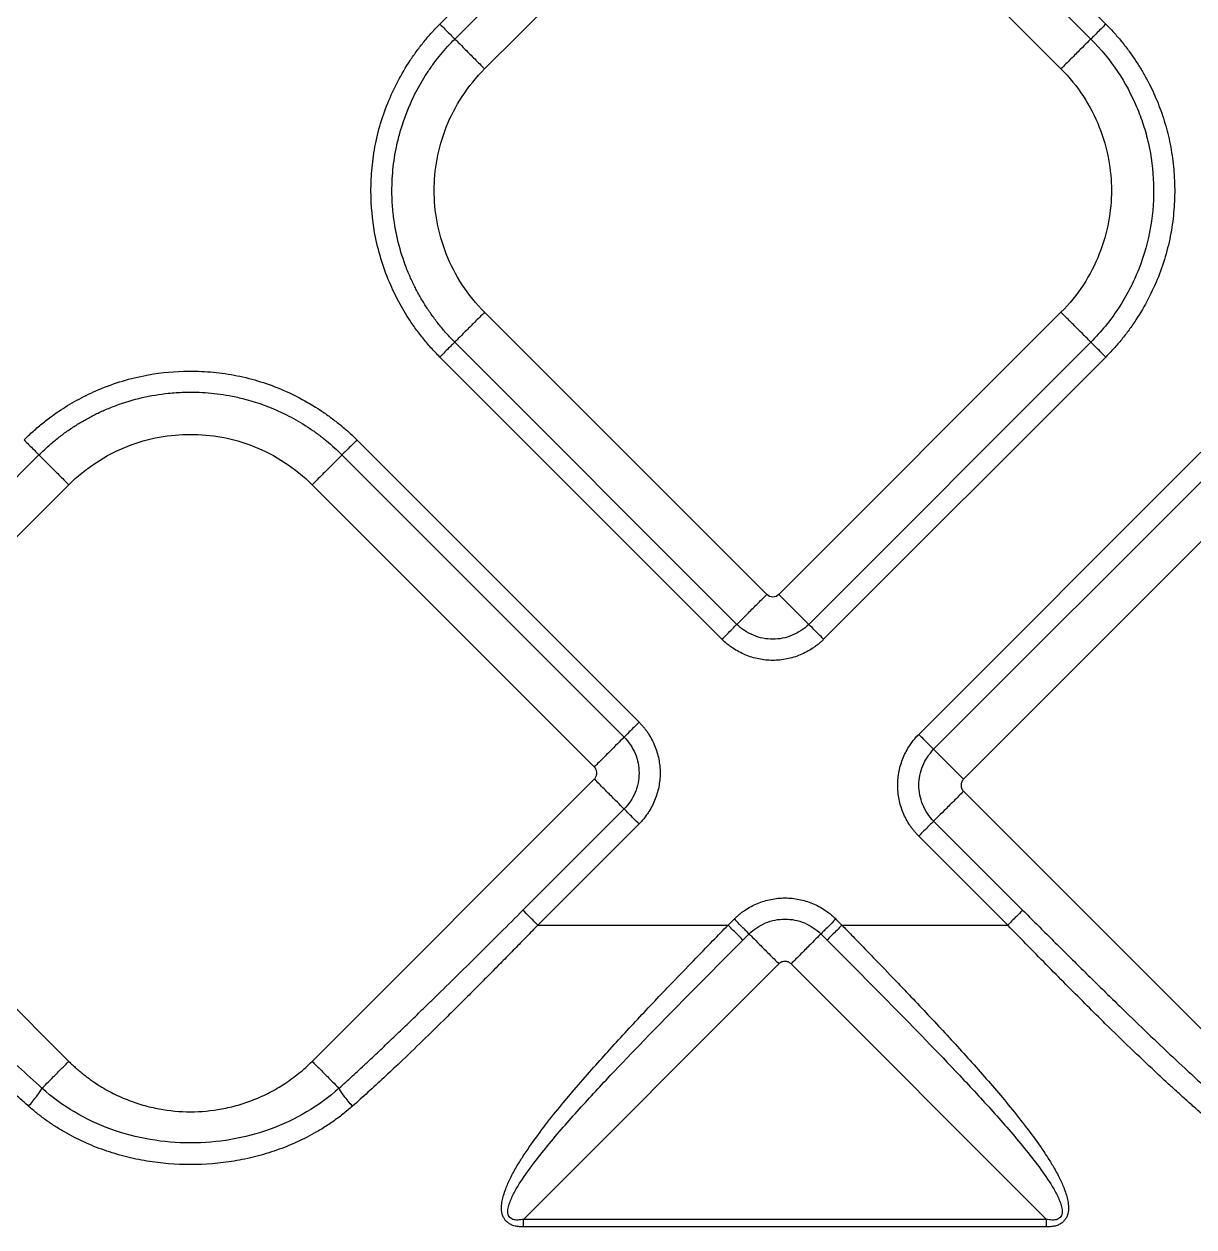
# Model space of a CAD drawing. Extents: x 0 to 84, y -21 to 126.
# Drawn here: x 39.2 to 41.931, y 25.899 to 28.707 of the extents above; entities that cross this region are included whole.
import ezdxf

# ---------------------------------------------------------------- set-up
doc = ezdxf.new("R2010")
doc.units = 0
doc.header["$MEASUREMENT"] = 0
doc.layers.add('1', color=4, linetype='Continuous')

# ---------------------------------------------------------------- blocks, each defined once
blk = doc.blocks.new('PRODIGY')
at = {"layer": '1', "color": 3, "linetype": 'Continuous', "lineweight": 25}
for p, q in [((40.1703, 28.7067), (40.829, 29.3653)), ((41.0664, 29.3653), (41.7251, 28.7067)), ((40.2052, 28.6718), (40.8639, 29.3305)), ((41.0316, 29.3305), (41.6902, 28.6718)), ((40.2749, 28.6021), (40.9336, 29.2608)), ((40.9618, 29.2608), (41.6205, 28.6021)), ((40.9336, 27.3754), (40.2749, 28.0341)), ((41.6205, 28.0341), (40.9618, 27.3754)), ((40.8639, 27.3057), (40.2052, 27.9644)), ((41.6902, 27.9644), (41.0316, 27.3057)), ((40.829, 27.2709), (40.1703, 27.9296)), ((41.7251, 27.9296), (41.0664, 27.2709)), ((39.9769, 27.7361), (40.6355, 27.0774)), ((38.576, 27.0426), (39.2346, 27.7012)), ((39.942, 27.7012), (40.6007, 27.0426)), ((41.2884, 27.0489), (41.9471, 27.7076)), ((41.3232, 27.0141), (41.9819, 27.6727)), ((38.6457, 26.9729), (39.3043, 27.6315)), ((39.8723, 27.6315), (40.531, 26.9729)), ((41.3929, 26.9444), (42.0516, 27.603)), ((38.6457, 26.9446), (39.3043, 26.2859)), ((39.8723, 26.2859), (40.531, 26.9446)), ((41.3929, 26.9161), (42.0516, 26.2574)), ((40.3645, 26.6387), (40.6007, 26.8749)), ((40.3993, 26.6038), (40.6355, 26.84)), ((41.3232, 26.8464), (41.531, 26.6387)), ((41.2884, 26.8115), (41.4961, 26.6038)), ((40.8575, 26.618), (40.8433, 26.6038)), ((41.1091, 26.6038), (41.0949, 26.618)), ((40.3993, 26.6038), (40.8433, 26.6038)), ((41.1091, 26.6038), (41.4961, 26.6038)), ((40.8781, 26.569), (40.8924, 26.5832)), ((41.0743, 26.569), (41.0601, 26.5832)), ((40.9621, 26.5135), (40.3656, 25.9171)), ((41.5868, 25.9171), (40.9904, 26.5135)), ((41.5868, 25.9171), (40.3656, 25.9171)), ((41.5868, 25.8994), (40.3656, 25.8994))]:
    blk.add_line(p, q, dxfattribs=at)
for points, knots in [([(40.1703, 27.9296), (40.1669, 27.9331), (40.1599, 27.9402), (40.1497, 27.9512), (40.1399, 27.9625), (40.1304, 27.974), (40.1212, 27.9858), (40.1123, 27.9979), (40.0971, 28.0197), (40.0771, 28.0523), (40.0537, 28.0996), (40.034, 28.1519), (40.0165, 28.2199), (40.0088, 28.2891), (40.0101, 28.3575), (40.0168, 28.4133), (40.0293, 28.4684), (40.0478, 28.522), (40.0716, 28.5734), (40.0955, 28.6138), (40.1168, 28.6445), (40.1337, 28.6663), (40.1514, 28.6871), (40.164, 28.7002), (40.1703, 28.7067)], [0, 0, 0, 0, 0.017341, 0.034665, 0.051985, 0.069313, 0.086663, 0.104047, 0.121478, 0.179141, 0.236743, 0.304922, 0.372836, 0.480686, 0.54577, 0.610337, 0.67596, 0.741895, 0.807114, 0.872629, 0.904913, 0.936849, 0.968517, 1, 1, 1, 1]), ([(40.1703, 28.7067), (40.1743, 28.7027), (40.1784, 28.6986), (40.1864, 28.6906), (40.1902, 28.6868), (40.1967, 28.6803), (40.1994, 28.6776), (40.2033, 28.6737), (40.2046, 28.6724), (40.2052, 28.6718)], [0, 0, 0, 0, 0.25, 0.25, 0.5, 0.5, 0.75, 0.75, 1, 1, 1, 1]), ([(41.7251, 28.7067), (41.7214, 28.703), (41.7174, 28.699), (41.7097, 28.6913), (41.7059, 28.6875), (41.6992, 28.6808), (41.6964, 28.678), (41.6922, 28.6738), (41.6909, 28.6725), (41.6902, 28.6718)], [0, 0, 0, 0, 0.25, 0.25, 0.5, 0.5, 0.75, 0.75, 1, 1, 1, 1]), ([(41.7251, 28.7067), (41.7282, 28.7035), (41.7346, 28.6971), (41.7437, 28.6871), (41.7527, 28.677), (41.7613, 28.6667), (41.7698, 28.6562), (41.778, 28.6454), (41.7859, 28.6344), (41.7959, 28.6198), (41.8076, 28.6013), (41.8245, 28.5717), (41.8429, 28.5339), (41.8603, 28.4872), (41.8736, 28.4382), (41.8824, 28.3873), (41.8865, 28.334), (41.8855, 28.2799), (41.879, 28.2249), (41.8668, 28.1702), (41.8486, 28.1167), (41.825, 28.065), (41.801, 28.0241), (41.7796, 27.993), (41.7624, 27.9707), (41.7444, 27.9495), (41.7315, 27.9362), (41.7251, 27.9296)], [0, 0, 0, 0, 0.015653, 0.03129, 0.046922, 0.062557, 0.078206, 0.093877, 0.10958, 0.125325, 0.155378, 0.185662, 0.243925, 0.301095, 0.359088, 0.419952, 0.480645, 0.544392, 0.607866, 0.673169, 0.738587, 0.80425, 0.870202, 0.903106, 0.935649, 0.967918, 1, 1, 1, 1]), ([(40.2052, 27.9644), (40.2019, 27.9677), (40.1954, 27.9743), (40.1861, 27.9846), (40.177, 27.9949), (40.1683, 28.0055), (40.16, 28.0162), (40.1521, 28.027), (40.1445, 28.0379), (40.1372, 28.0489), (40.1303, 28.0601), (40.1238, 28.0712), (40.1176, 28.0825), (40.1118, 28.0938), (40.1062, 28.1053), (40.0985, 28.122), (40.0853, 28.1548), (40.0704, 28.2045), (40.0615, 28.2579), (40.058, 28.3094), (40.0593, 28.3595), (40.0661, 28.408), (40.0797, 28.4659), (40.0966, 28.5121), (40.1172, 28.5533), (40.1296, 28.5752), (40.143, 28.5963), (40.1573, 28.6166), (40.1724, 28.636), (40.1883, 28.6544), (40.1996, 28.666), (40.2052, 28.6718)], [0, 0, 0, 0, 0.017777, 0.035429, 0.05295, 0.070335, 0.087579, 0.104678, 0.121627, 0.138422, 0.15506, 0.171537, 0.18785, 0.204007, 0.220236, 0.23663, 0.2744, 0.355233, 0.434067, 0.480754, 0.552371, 0.624938, 0.667358, 0.779414, 0.811539, 0.843523, 0.875325, 0.90691, 0.938239, 0.96928, 1, 1, 1, 1]), ([(40.2052, 28.6718), (40.2065, 28.6705), (40.2092, 28.6678), (40.2176, 28.6594), (40.2232, 28.6538), (40.2365, 28.6405), (40.2441, 28.6329), (40.2596, 28.6174), (40.2675, 28.6095), (40.2749, 28.6021)], [0, 0, 0, 0, 0.25, 0.25, 0.5, 0.5, 0.75, 0.75, 1, 1, 1, 1]), ([(41.6902, 28.6718), (41.6889, 28.6705), (41.6862, 28.6678), (41.6778, 28.6594), (41.6722, 28.6538), (41.6589, 28.6405), (41.6513, 28.6329), (41.6358, 28.6174), (41.6279, 28.6095), (41.6205, 28.6021)], [0, 0, 0, 0, 0.25, 0.25, 0.5, 0.5, 0.75, 0.75, 1, 1, 1, 1]), ([(41.6902, 28.6718), (41.7139, 28.6481), (41.7348, 28.6225), (41.7703, 28.5692), (41.7851, 28.5415), (41.8027, 28.5), (41.8079, 28.4862), (41.8171, 28.4578), (41.8211, 28.4431), (41.8313, 28.3979), (41.8355, 28.3661), (41.8375, 28.3008), (41.8353, 28.2673), (41.8239, 28.2004), (41.8146, 28.1671), (41.7894, 28.1029), (41.7734, 28.072), (41.7356, 28.0146), (41.7139, 27.9881), (41.6902, 27.9644)], [0, 0, 0, 0, 0.125, 0.125, 0.25, 0.25, 0.3125, 0.3125, 0.375, 0.375, 0.5, 0.5, 0.625, 0.625, 0.75, 0.75, 0.875, 0.875, 1, 1, 1, 1]), ([(40.2749, 28.0341), (40.2553, 28.0537), (40.2377, 28.0754), (40.2077, 28.1213), (40.1953, 28.1456), (40.1757, 28.195), (40.1686, 28.2202), (40.1594, 28.2699), (40.1573, 28.2944), (40.1573, 28.3418), (40.1594, 28.3663), (40.1686, 28.4161), (40.1757, 28.4412), (40.1953, 28.4907), (40.2077, 28.5149), (40.2377, 28.5609), (40.2553, 28.5825), (40.2749, 28.6021)], [0, 0, 0, 0, 0.125, 0.125, 0.25, 0.25, 0.375, 0.375, 0.5, 0.5, 0.625, 0.625, 0.75, 0.75, 0.875, 0.875, 1, 1, 1, 1]), ([(41.6205, 28.6021), (41.6401, 28.5825), (41.6577, 28.5609), (41.6877, 28.5149), (41.7002, 28.4907), (41.7197, 28.4412), (41.7268, 28.4161), (41.736, 28.3663), (41.7382, 28.3418), (41.7382, 28.2944), (41.736, 28.2699), (41.7268, 28.2202), (41.7197, 28.195), (41.7002, 28.1456), (41.6877, 28.1213), (41.6577, 28.0754), (41.6401, 28.0537), (41.6205, 28.0341)], [0, 0, 0, 0, 0.125, 0.125, 0.25, 0.25, 0.375, 0.375, 0.5, 0.5, 0.625, 0.625, 0.75, 0.75, 0.875, 0.875, 1, 1, 1, 1]), ([(40.2749, 28.0341), (40.2675, 28.0267), (40.2596, 28.0189), (40.2441, 28.0033), (40.2365, 27.9957), (40.2232, 27.9824), (40.2176, 27.9768), (40.2092, 27.9684), (40.2065, 27.9657), (40.2052, 27.9644)], [0, 0, 0, 0, 0.25, 0.25, 0.5, 0.5, 0.75, 0.75, 1, 1, 1, 1]), ([(41.6902, 27.9644), (41.6889, 27.9657), (41.6862, 27.9684), (41.6778, 27.9768), (41.6722, 27.9824), (41.6589, 27.9957), (41.6513, 28.0033), (41.6358, 28.0189), (41.6279, 28.0267), (41.6205, 28.0341)], [0, 0, 0, 0, 0.25, 0.25, 0.5, 0.5, 0.75, 0.75, 1, 1, 1, 1]), ([(40.2052, 27.9644), (40.2046, 27.9638), (40.2033, 27.9626), (40.1994, 27.9586), (40.1967, 27.9559), (40.1902, 27.9494), (40.1864, 27.9456), (40.1784, 27.9376), (40.1743, 27.9335), (40.1703, 27.9296)], [0, 0, 0, 0, 0.25, 0.25, 0.5, 0.5, 0.75, 0.75, 1, 1, 1, 1]), ([(41.7251, 27.9296), (41.7212, 27.9335), (41.717, 27.9376), (41.709, 27.9456), (41.7052, 27.9494), (41.6987, 27.9559), (41.696, 27.9586), (41.6921, 27.9626), (41.6908, 27.9638), (41.6902, 27.9644)], [0, 0, 0, 0, 0.25, 0.25, 0.5, 0.5, 0.75, 0.75, 1, 1, 1, 1]), ([(39.1998, 27.7361), (39.2033, 27.7396), (39.2104, 27.7466), (39.2214, 27.7567), (39.2327, 27.7665), (39.2442, 27.776), (39.256, 27.7852), (39.2681, 27.7942), (39.2899, 27.8094), (39.3225, 27.8293), (39.3698, 27.8527), (39.4221, 27.8724), (39.4901, 27.8899), (39.5593, 27.8976), (39.6277, 27.8963), (39.6835, 27.8896), (39.7386, 27.8771), (39.7922, 27.8587), (39.8436, 27.8349), (39.884, 27.8109), (39.9147, 27.7896), (39.9365, 27.7728), (39.9573, 27.755), (39.9704, 27.7424), (39.9769, 27.7361)], [0, 0, 0, 0, 0.017341, 0.034665, 0.051985, 0.069313, 0.086663, 0.104047, 0.121478, 0.179141, 0.236743, 0.304922, 0.372836, 0.480686, 0.54577, 0.610337, 0.67596, 0.741895, 0.807114, 0.872629, 0.904913, 0.936849, 0.968517, 1, 1, 1, 1]), ([(39.2346, 27.7012), (39.2379, 27.7045), (39.2446, 27.711), (39.2548, 27.7204), (39.2652, 27.7294), (39.2757, 27.7381), (39.2864, 27.7464), (39.2972, 27.7544), (39.3081, 27.762), (39.3192, 27.7692), (39.3303, 27.7761), (39.3414, 27.7826), (39.3527, 27.7888), (39.364, 27.7947), (39.3755, 27.8003), (39.3922, 27.8079), (39.425, 27.8211), (39.4747, 27.836), (39.5281, 27.8449), (39.5797, 27.8484), (39.6297, 27.8471), (39.6782, 27.8403), (39.7361, 27.8268), (39.7823, 27.8099), (39.8235, 27.7892), (39.8454, 27.7768), (39.8665, 27.7635), (39.8868, 27.7492), (39.9062, 27.734), (39.9247, 27.7181), (39.9363, 27.7068), (39.942, 27.7012)], [0, 0, 0, 0, 0.017777, 0.035429, 0.05295, 0.070334, 0.087578, 0.104677, 0.121626, 0.138421, 0.155059, 0.171536, 0.18785, 0.204007, 0.220236, 0.23663, 0.2744, 0.355233, 0.434068, 0.480754, 0.552371, 0.624938, 0.667358, 0.779414, 0.811539, 0.843523, 0.875325, 0.90691, 0.93824, 0.96928, 1, 1, 1, 1]), ([(39.1998, 27.7361), (39.2035, 27.7324), (39.2074, 27.7285), (39.2152, 27.7207), (39.219, 27.7169), (39.2256, 27.7103), (39.2284, 27.7074), (39.2326, 27.7032), (39.234, 27.7019), (39.2346, 27.7012)], [0, 0, 0, 0, 0.25, 0.25, 0.5, 0.5, 0.75, 0.75, 1, 1, 1, 1]), ([(39.3043, 27.6315), (39.3239, 27.6511), (39.3456, 27.6687), (39.3915, 27.6987), (39.4158, 27.7112), (39.4652, 27.7308), (39.4904, 27.7379), (39.5401, 27.7471), (39.5647, 27.7492), (39.612, 27.7492), (39.6365, 27.7471), (39.6863, 27.7379), (39.7114, 27.7308), (39.7609, 27.7112), (39.7851, 27.6987), (39.8311, 27.6687), (39.8527, 27.6511), (39.8723, 27.6315)], [0, 0, 0, 0, 0.125, 0.125, 0.25, 0.25, 0.375, 0.375, 0.5, 0.5, 0.625, 0.625, 0.75, 0.75, 0.875, 0.875, 1, 1, 1, 1]), ([(39.9769, 27.7361), (39.973, 27.7322), (39.9688, 27.728), (39.9608, 27.72), (39.957, 27.7162), (39.9505, 27.7097), (39.9478, 27.707), (39.9439, 27.7031), (39.9426, 27.7018), (39.942, 27.7012)], [0, 0, 0, 0, 0.25, 0.25, 0.5, 0.5, 0.75, 0.75, 1, 1, 1, 1]), ([(39.2346, 27.7012), (39.2359, 27.6999), (39.2386, 27.6972), (39.247, 27.6889), (39.2527, 27.6832), (39.266, 27.6699), (39.2736, 27.6623), (39.2891, 27.6468), (39.297, 27.6389), (39.3043, 27.6315)], [0, 0, 0, 0, 0.25, 0.25, 0.5, 0.5, 0.75, 0.75, 1, 1, 1, 1]), ([(39.942, 27.7012), (39.9407, 27.6999), (39.938, 27.6972), (39.9296, 27.6889), (39.924, 27.6832), (39.9107, 27.6699), (39.9031, 27.6623), (39.8876, 27.6468), (39.8797, 27.6389), (39.8723, 27.6315)], [0, 0, 0, 0, 0.25, 0.25, 0.5, 0.5, 0.75, 0.75, 1, 1, 1, 1]), ([(40.8639, 27.3057), (40.8652, 27.3071), (40.8679, 27.3098), (40.8762, 27.3181), (40.8819, 27.3238), (40.8952, 27.3371), (40.9028, 27.3447), (40.9183, 27.3602), (40.9262, 27.3681), (40.9336, 27.3754)], [0, 0, 0, 0, 0.25, 0.25, 0.5, 0.5, 0.75, 0.75, 1, 1, 1, 1]), ([(41.0316, 27.3057), (41.0303, 27.307), (41.0276, 27.3097), (41.0192, 27.3181), (41.0136, 27.3237), (41.0003, 27.337), (40.9927, 27.3446), (40.9772, 27.3601), (40.9692, 27.368), (40.9618, 27.3754)], [0, 0, 0, 0, 0.25, 0.25, 0.5, 0.5, 0.75, 0.75, 1, 1, 1, 1]), ([(40.829, 27.2709), (40.8329, 27.2748), (40.8371, 27.279), (40.845, 27.2869), (40.8489, 27.2908), (40.8554, 27.2973), (40.8581, 27.3), (40.862, 27.3039), (40.8633, 27.3051), (40.8639, 27.3057)], [0, 0, 0, 0, 0.25, 0.25, 0.5, 0.5, 0.75, 0.75, 1, 1, 1, 1]), ([(41.0316, 27.3057), (41.0207, 27.2949), (41.0075, 27.2861), (40.9786, 27.2742), (40.9631, 27.271), (40.9324, 27.271), (40.9168, 27.2742), (40.8879, 27.2861), (40.8747, 27.2949), (40.8639, 27.3057)], [0, 0, 0, 0, 0.25, 0.25, 0.5, 0.5, 0.75, 0.75, 1, 1, 1, 1]), ([(41.0664, 27.2709), (41.0582, 27.2792), (41.0499, 27.2874), (41.0373, 27.3), (41.0329, 27.3044), (41.0316, 27.3057)], [0, 0, 0, 0, 0.5, 0.5, 1, 1, 1, 1]), ([(41.0664, 27.2709), (41.0645, 27.269), (41.0605, 27.2652), (41.0543, 27.2598), (41.0478, 27.2547), (41.0387, 27.2484), (41.0269, 27.2414), (41.012, 27.2344), (40.9965, 27.2288), (40.9752, 27.2234), (40.9477, 27.2206), (40.9202, 27.2234), (40.8989, 27.2288), (40.8834, 27.2344), (40.8685, 27.2414), (40.8559, 27.2489), (40.8454, 27.2564), (40.8369, 27.2633), (40.8316, 27.2684), (40.829, 27.2709)], [0, 0, 0, 0, 0.031198, 0.062422, 0.093752, 0.125266, 0.187622, 0.250173, 0.31267, 0.375042, 0.499989, 0.624937, 0.687308, 0.749825, 0.812368, 0.874743, 0.916727, 0.958417, 1, 1, 1, 1]), ([(40.6355, 27.0774), (40.6273, 27.0692), (40.619, 27.0609), (40.6064, 27.0483), (40.6021, 27.0439), (40.6007, 27.0426)], [0, 0, 0, 0, 0.5, 0.5, 1, 1, 1, 1]), ([(40.6355, 27.0774), (40.6374, 27.0755), (40.6413, 27.0715), (40.6466, 27.0653), (40.6517, 27.0588), (40.658, 27.0498), (40.6651, 27.0379), (40.6721, 27.023), (40.6776, 27.0075), (40.683, 26.9862), (40.6858, 26.9587), (40.683, 26.9313), (40.6776, 26.91), (40.6721, 26.8944), (40.6651, 26.8795), (40.6575, 26.8669), (40.6501, 26.8565), (40.6431, 26.8479), (40.6381, 26.8426), (40.6355, 26.84)], [0, 0, 0, 0, 0.031198, 0.062422, 0.093752, 0.125266, 0.187622, 0.250173, 0.31267, 0.375042, 0.499989, 0.624937, 0.687308, 0.749825, 0.812368, 0.874743, 0.916727, 0.958417, 1, 1, 1, 1]), ([(40.6007, 27.0426), (40.5994, 27.0413), (40.5967, 27.0386), (40.5884, 27.0302), (40.5827, 27.0246), (40.5694, 27.0113), (40.5618, 27.0037), (40.5463, 26.9882), (40.5384, 26.9803), (40.531, 26.9729)], [0, 0, 0, 0, 0.25, 0.25, 0.5, 0.5, 0.75, 0.75, 1, 1, 1, 1]), ([(40.6007, 27.0426), (40.6115, 27.0317), (40.6203, 27.0185), (40.6323, 26.9897), (40.6354, 26.9741), (40.6354, 26.9434), (40.6323, 26.9278), (40.6203, 26.8989), (40.6115, 26.8857), (40.6007, 26.8749)], [0, 0, 0, 0, 0.25, 0.25, 0.5, 0.5, 0.75, 0.75, 1, 1, 1, 1]), ([(41.2884, 26.8115), (41.2865, 26.8135), (41.2827, 26.8174), (41.2773, 26.8237), (41.2722, 26.8302), (41.2659, 26.8392), (41.2589, 26.851), (41.2519, 26.8659), (41.2463, 26.8814), (41.2409, 26.9027), (41.2381, 26.9302), (41.2409, 26.9577), (41.2463, 26.979), (41.2519, 26.9945), (41.2589, 27.0094), (41.2664, 27.022), (41.2738, 27.0325), (41.2808, 27.041), (41.2859, 27.0463), (41.2884, 27.0489)], [0, 0, 0, 0, 0.031198, 0.062422, 0.093752, 0.125266, 0.187622, 0.250173, 0.31267, 0.375042, 0.499989, 0.624937, 0.687308, 0.749825, 0.812368, 0.874743, 0.916727, 0.958417, 1, 1, 1, 1]), ([(41.3232, 27.0141), (41.3219, 27.0154), (41.3175, 27.0198), (41.3049, 27.0324), (41.2967, 27.0407), (41.2884, 27.0489)], [0, 0, 0, 0, 0.5, 0.5, 1, 1, 1, 1]), ([(41.3232, 26.8464), (41.3124, 26.8572), (41.3036, 26.8704), (41.2917, 26.8993), (41.2885, 26.9149), (41.2885, 26.9456), (41.2917, 26.9611), (41.3036, 26.99), (41.3124, 27.0032), (41.3232, 27.0141)], [0, 0, 0, 0, 0.25, 0.25, 0.5, 0.5, 0.75, 0.75, 1, 1, 1, 1]), ([(41.3929, 26.9444), (41.3855, 26.9518), (41.3776, 26.9597), (41.3621, 26.9752), (41.3545, 26.9828), (41.3412, 26.9961), (41.3356, 27.0017), (41.3272, 27.0101), (41.3245, 27.0128), (41.3232, 27.0141)], [0, 0, 0, 0, 0.25, 0.25, 0.5, 0.5, 0.75, 0.75, 1, 1, 1, 1]), ([(40.531, 26.9446), (40.5316, 26.9452), (40.5328, 26.9465), (40.5342, 26.9487), (40.5355, 26.9515), (40.5366, 26.9548), (40.537, 26.9587), (40.5366, 26.9626), (40.5354, 26.9664), (40.5336, 26.9699), (40.5319, 26.9719), (40.531, 26.9729)], [0, 0, 0, 0, 0.0829052, 0.165885, 0.2504074, 0.3760458, 0.500113, 0.6241289, 0.7498186, 0.8757975, 1, 1, 1, 1]), ([(40.6007, 26.8749), (40.5994, 26.8762), (40.5967, 26.8789), (40.5883, 26.8873), (40.5827, 26.8929), (40.5694, 26.9062), (40.5618, 26.9138), (40.5462, 26.9293), (40.5384, 26.9372), (40.531, 26.9446)], [0, 0, 0, 0, 0.25, 0.25, 0.5, 0.5, 0.75, 0.75, 1, 1, 1, 1]), ([(41.3929, 26.9444), (41.3923, 26.9437), (41.3912, 26.9425), (41.3897, 26.9402), (41.3884, 26.9375), (41.3873, 26.9341), (41.387, 26.9302), (41.3873, 26.9263), (41.3885, 26.9225), (41.3903, 26.919), (41.3921, 26.9171), (41.3929, 26.9161)], [0, 0, 0, 0, 0.082905, 0.165885, 0.250407, 0.376046, 0.500113, 0.624129, 0.749819, 0.875798, 1, 1, 1, 1]), ([(41.3929, 26.9161), (41.3856, 26.9087), (41.3777, 26.9008), (41.3622, 26.8853), (41.3546, 26.8777), (41.3413, 26.8644), (41.3356, 26.8588), (41.3272, 26.8504), (41.3245, 26.8477), (41.3232, 26.8464)], [0, 0, 0, 0, 0.25, 0.25, 0.5, 0.5, 0.75, 0.75, 1, 1, 1, 1]), ([(40.6355, 26.84), (40.6316, 26.8439), (40.6275, 26.8481), (40.6195, 26.8561), (40.6157, 26.8599), (40.6092, 26.8664), (40.6065, 26.8691), (40.6025, 26.873), (40.6013, 26.8743), (40.6007, 26.8749)], [0, 0, 0, 0, 0.25, 0.25, 0.5, 0.5, 0.75, 0.75, 1, 1, 1, 1]), ([(41.3232, 26.8464), (41.3226, 26.8458), (41.3214, 26.8445), (41.3175, 26.8406), (41.3148, 26.8379), (41.3083, 26.8314), (41.3044, 26.8276), (41.2965, 26.8196), (41.2923, 26.8154), (41.2884, 26.8115)], [0, 0, 0, 0, 0.25, 0.25, 0.5, 0.5, 0.75, 0.75, 1, 1, 1, 1]), ([(40.8575, 26.618), (40.8595, 26.6199), (40.8634, 26.6238), (40.8697, 26.6291), (40.8762, 26.6342), (40.8852, 26.6405), (40.897, 26.6476), (40.9119, 26.6546), (40.9274, 26.6602), (40.9487, 26.6655), (40.9762, 26.6683), (41.0037, 26.6655), (41.025, 26.6602), (41.0405, 26.6546), (41.0554, 26.6476), (41.068, 26.64), (41.0785, 26.6326), (41.087, 26.6256), (41.0923, 26.6206), (41.0949, 26.618)], [0, 0, 0, 0, 0.031198, 0.062422, 0.093752, 0.125266, 0.187622, 0.250173, 0.31267, 0.375042, 0.499989, 0.624937, 0.687308, 0.749825, 0.812368, 0.874743, 0.916727, 0.958417, 1, 1, 1, 1]), ([(38.8122, 26.6387), (38.8238, 26.627), (38.8472, 26.6037), (38.8824, 26.5687), (38.9177, 26.5336), (38.9532, 26.4984), (38.989, 26.4633), (39.0308, 26.4224), (39.0786, 26.3759), (39.1326, 26.3243), (39.1868, 26.2732), (39.2233, 26.2398), (39.2416, 26.2232)], [0, 0, 0, 0, 0.0826036, 0.1655134, 0.2487355, 0.3322763, 0.4161421, 0.5003396, 0.6257303, 0.7507865, 0.8755339, 1, 1, 1, 1]), ([(39.9351, 26.2232), (39.9455, 26.2327), (39.9664, 26.2517), (39.9975, 26.2806), (40.0285, 26.3097), (40.0594, 26.339), (40.0903, 26.3685), (40.121, 26.3983), (40.1595, 26.4357), (40.2055, 26.4808), (40.2589, 26.5335), (40.3119, 26.5861), (40.347, 26.6212), (40.3645, 26.6387)], [0, 0, 0, 0, 0.0710989, 0.142283, 0.2135575, 0.2849276, 0.3563982, 0.4279742, 0.4996602, 0.6258267, 0.7512578, 0.8759752, 1, 1, 1, 1]), ([(40.3993, 26.6038), (40.3911, 26.6121), (40.3828, 26.6203), (40.3702, 26.6329), (40.3659, 26.6373), (40.3645, 26.6387)], [0, 0, 0, 0, 0.5, 0.5, 1, 1, 1, 1]), ([(40.8924, 26.5832), (40.8918, 26.5838), (40.8905, 26.5851), (40.8866, 26.589), (40.8839, 26.5917), (40.8774, 26.5982), (40.8735, 26.602), (40.8656, 26.61), (40.8614, 26.6141), (40.8575, 26.618)], [0, 0, 0, 0, 0.25, 0.25, 0.5, 0.5, 0.75, 0.75, 1, 1, 1, 1]), ([(40.8924, 26.5832), (40.9032, 26.5941), (40.9164, 26.6028), (40.9453, 26.6148), (40.9609, 26.6179), (40.9916, 26.6179), (41.0071, 26.6148), (41.036, 26.6028), (41.0492, 26.5941), (41.0601, 26.5832)], [0, 0, 0, 0, 0.25, 0.25, 0.5, 0.5, 0.75, 0.75, 1, 1, 1, 1]), ([(41.0949, 26.618), (41.091, 26.6141), (41.0869, 26.61), (41.0789, 26.602), (41.0751, 26.5982), (41.0685, 26.5917), (41.0658, 26.589), (41.0619, 26.5851), (41.0607, 26.5838), (41.0601, 26.5832)], [0, 0, 0, 0, 0.25, 0.25, 0.5, 0.5, 0.75, 0.75, 1, 1, 1, 1]), ([(41.531, 26.6387), (41.5296, 26.6373), (41.5252, 26.6329), (41.5126, 26.6203), (41.5044, 26.6121), (41.4961, 26.6038)], [0, 0, 0, 0, 0.5, 0.5, 1, 1, 1, 1]), ([(41.531, 26.6387), (41.5416, 26.628), (41.563, 26.6067), (41.5951, 26.5747), (41.6274, 26.5426), (41.6598, 26.5105), (41.6925, 26.4783), (41.7253, 26.4461), (41.7665, 26.4059), (41.8159, 26.3581), (41.8738, 26.303), (41.9318, 26.2489), (41.9709, 26.2137), (41.9904, 26.1962)], [0, 0, 0, 0, 0.070732, 0.141707, 0.21293, 0.284405, 0.356136, 0.428129, 0.500388, 0.626518, 0.751809, 0.876293, 1, 1, 1, 1]), ([(39.2102, 26.1812), (39.2032, 26.1875), (39.1889, 26.2002), (39.1672, 26.2198), (39.145, 26.2402), (39.1222, 26.2614), (39.0889, 26.2928), (39.0448, 26.335), (38.992, 26.3866), (38.9397, 26.4387), (38.8876, 26.4912), (38.8332, 26.5466), (38.7962, 26.5845), (38.7773, 26.6038)], [0, 0, 0, 0, 0.046933, 0.095437, 0.145506, 0.197131, 0.250302, 0.373317, 0.50033, 0.616466, 0.738541, 0.866432, 1, 1, 1, 1]), ([(40.3993, 26.6038), (40.3903, 26.5946), (40.3723, 26.5761), (40.3453, 26.5486), (40.3185, 26.5212), (40.2917, 26.4942), (40.2651, 26.4673), (40.2386, 26.4408), (40.2123, 26.4145), (40.1762, 26.3787), (40.1314, 26.3348), (40.0826, 26.2879), (40.0401, 26.2479), (40.0031, 26.2139), (39.9785, 26.192), (39.9665, 26.1812)], [0, 0, 0, 0, 0.063883, 0.127377, 0.190471, 0.253158, 0.315429, 0.377277, 0.438694, 0.499671, 0.62902, 0.749763, 0.835844, 0.919265, 1, 1, 1, 1]), ([(40.3656, 25.8994), (40.3636, 25.8995), (40.3596, 25.8995), (40.3539, 25.9001), (40.3485, 25.9009), (40.3435, 25.9022), (40.3389, 25.9038), (40.3335, 25.9062), (40.3277, 25.9102), (40.3223, 25.9162), (40.3181, 25.9232), (40.3156, 25.9305), (40.3144, 25.938), (40.3142, 25.9454), (40.3147, 25.953), (40.3161, 25.9621), (40.3193, 25.974), (40.3254, 25.9917), (40.3352, 26.0141), (40.3485, 26.0386), (40.364, 26.0633), (40.3849, 26.0942), (40.4136, 26.1336), (40.4483, 26.1773), (40.4861, 26.222), (40.5236, 26.265), (40.5633, 26.3094), (40.6153, 26.3663), (40.6655, 26.4198), (40.7189, 26.4757), (40.7609, 26.5192), (40.8045, 26.5641), (40.8315, 26.5918), (40.8433, 26.6038)], [0, 0, 0, 0, 0.00648, 0.012584, 0.018344, 0.023799, 0.02899, 0.033971, 0.042605, 0.051675, 0.060529, 0.069378, 0.077398, 0.086283, 0.094263, 0.102732, 0.117381, 0.135053, 0.165172, 0.198122, 0.226477, 0.260597, 0.319584, 0.384549, 0.4406, 0.508019, 0.567505, 0.631171, 0.754161, 0.801149, 0.877091, 0.946505, 1, 1, 1, 1]), ([(40.8781, 26.569), (40.8768, 26.5703), (40.8724, 26.5747), (40.8598, 26.5873), (40.8515, 26.5955), (40.8433, 26.6038)], [0, 0, 0, 0, 0.5, 0.5, 1, 1, 1, 1]), ([(41.1091, 26.6038), (41.1009, 26.5955), (41.0927, 26.5873), (41.08, 26.5747), (41.0757, 26.5703), (41.0743, 26.569)], [0, 0, 0, 0, 0.5, 0.5, 1, 1, 1, 1]), ([(41.1091, 26.6038), (41.1167, 26.5961), (41.1332, 26.5791), (41.1602, 26.5514), (41.1966, 26.5137), (41.2338, 26.475), (41.2871, 26.419), (41.3498, 26.3525), (41.4276, 26.267), (41.4913, 26.1931), (41.539, 26.1331), (41.5677, 26.094), (41.5882, 26.0635), (41.6037, 26.0387), (41.6172, 26.0141), (41.627, 25.9918), (41.633, 25.9742), (41.6367, 25.9596), (41.6385, 25.9453), (41.6375, 25.9327), (41.6345, 25.9232), (41.6303, 25.9164), (41.6248, 25.9104), (41.6177, 25.9054), (41.6089, 25.9019), (41.5984, 25.8998), (41.5908, 25.8996), (41.5868, 25.8994)], [0, 0, 0, 0, 0.034327, 0.075288, 0.122936, 0.200906, 0.245914, 0.368929, 0.492056, 0.615518, 0.681903, 0.739513, 0.772743, 0.80193, 0.835008, 0.864915, 0.882197, 0.897078, 0.915141, 0.930523, 0.939241, 0.948148, 0.957157, 0.965969, 0.975994, 0.987222, 1, 1, 1, 1]), ([(41.9597, 26.1543), (41.9522, 26.1608), (41.9369, 26.1741), (41.9137, 26.1947), (41.8899, 26.2163), (41.8653, 26.2388), (41.8294, 26.2722), (41.782, 26.3171), (41.7292, 26.3685), (41.6808, 26.4163), (41.6369, 26.4604), (41.5913, 26.5065), (41.5442, 26.5545), (41.5123, 26.5872), (41.4961, 26.6038)], [0, 0, 0, 0, 0.046518, 0.094821, 0.144899, 0.196745, 0.250347, 0.373346, 0.50038, 0.592636, 0.688796, 0.788793, 0.892555, 1, 1, 1, 1]), ([(40.3656, 25.9171), (40.3613, 25.9162), (40.357, 25.9156), (40.3486, 25.9154), (40.3445, 25.9158), (40.3372, 25.9183), (40.3342, 25.9205), (40.3302, 25.9265), (40.3293, 25.9303), (40.329, 25.9381), (40.3296, 25.9421), (40.3314, 25.9502), (40.3328, 25.9543), (40.3374, 25.9664), (40.3413, 25.9744), (40.3543, 25.9979), (40.3645, 26.0132), (40.3859, 26.0433), (40.3972, 26.058), (40.4321, 26.1018), (40.4566, 26.1303), (40.5068, 26.1866), (40.5325, 26.2145), (40.6103, 26.2975), (40.6634, 26.352), (40.7703, 26.4608), (40.8241, 26.515), (40.8781, 26.569)], [0, 0, 0, 0, 0.015625, 0.015625, 0.03125, 0.03125, 0.046875, 0.046875, 0.0625, 0.0625, 0.078125, 0.078125, 0.09375, 0.09375, 0.125, 0.125, 0.1875, 0.1875, 0.25, 0.25, 0.375, 0.375, 0.5, 0.5, 0.75, 0.75, 1, 1, 1, 1]), ([(40.8924, 26.5832), (40.8937, 26.5819), (40.8964, 26.5792), (40.9047, 26.5709), (40.9104, 26.5652), (40.9236, 26.5519), (40.9312, 26.5443), (40.9468, 26.5288), (40.9547, 26.5209), (40.9621, 26.5135)], [0, 0, 0, 0, 0.25, 0.25, 0.5, 0.5, 0.75, 0.75, 1, 1, 1, 1]), ([(41.0601, 26.5832), (41.0587, 26.5819), (41.056, 26.5792), (41.0477, 26.5708), (41.042, 26.5652), (41.0287, 26.5519), (41.0211, 26.5443), (41.0056, 26.5288), (40.9977, 26.5209), (40.9904, 26.5135)], [0, 0, 0, 0, 0.25, 0.25, 0.5, 0.5, 0.75, 0.75, 1, 1, 1, 1]), ([(41.0743, 26.569), (41.1283, 26.5149), (41.1822, 26.4608), (41.2891, 26.352), (41.3421, 26.2975), (41.42, 26.2145), (41.4456, 26.1866), (41.4958, 26.1303), (41.5203, 26.1018), (41.5553, 26.058), (41.5666, 26.0432), (41.5879, 26.0133), (41.5981, 25.998), (41.6111, 25.9744), (41.615, 25.9665), (41.6196, 25.9544), (41.6209, 25.9503), (41.6228, 25.9422), (41.6234, 25.9381), (41.6232, 25.9303), (41.6223, 25.9266), (41.6183, 25.9206), (41.6153, 25.9183), (41.608, 25.9158), (41.6039, 25.9154), (41.5954, 25.9156), (41.5911, 25.9162), (41.5868, 25.9171)], [0, 0, 0, 0, 0.25, 0.25, 0.5, 0.5, 0.625, 0.625, 0.75, 0.75, 0.8125, 0.8125, 0.875, 0.875, 0.90625, 0.90625, 0.921875, 0.921875, 0.9375, 0.9375, 0.953125, 0.953125, 0.96875, 0.96875, 0.984375, 0.984375, 1, 1, 1, 1]), ([(40.9904, 26.5135), (40.9897, 26.5141), (40.9884, 26.5153), (40.9862, 26.5167), (40.9835, 26.5181), (40.9801, 26.5191), (40.9762, 26.5195), (40.9723, 26.5191), (40.9685, 26.5179), (40.965, 26.5161), (40.9631, 26.5144), (40.9621, 26.5135)], [0, 0, 0, 0, 0.082905, 0.165885, 0.250407, 0.376046, 0.500113, 0.624129, 0.749819, 0.875798, 1, 1, 1, 1]), ([(39.2416, 26.2232), (39.2446, 26.2262), (39.2485, 26.2301), (39.2577, 26.2393), (39.2631, 26.2446), (39.2744, 26.256), (39.2805, 26.2621), (39.2926, 26.2742), (39.2986, 26.2802), (39.3043, 26.2859)], [0, 0, 0, 0, 0.25, 0.25, 0.5, 0.5, 0.75, 0.75, 1, 1, 1, 1]), ([(39.3043, 26.2859), (39.3071, 26.2831), (39.3128, 26.2776), (39.3215, 26.2696), (39.3305, 26.2619), (39.3397, 26.2544), (39.3491, 26.2472), (39.3587, 26.2403), (39.3764, 26.2284), (39.4033, 26.2127), (39.4397, 26.1961), (39.4772, 26.1833), (39.5263, 26.1717), (39.5883, 26.166), (39.6503, 26.1717), (39.6995, 26.1833), (39.7369, 26.1961), (39.7734, 26.2127), (39.8028, 26.2298), (39.8253, 26.2454), (39.8417, 26.258), (39.8574, 26.2715), (39.8674, 26.2811), (39.8723, 26.2859)], [0, 0, 0, 0, 0.018819, 0.037597, 0.05635, 0.075096, 0.09385, 0.112628, 0.131448, 0.195775, 0.260105, 0.321858, 0.383614, 0.500005, 0.616396, 0.678149, 0.739905, 0.804232, 0.868562, 0.901465, 0.93428, 0.967096, 1, 1, 1, 1]), ([(39.8723, 26.2859), (39.878, 26.2802), (39.8841, 26.2742), (39.8961, 26.2621), (39.9022, 26.256), (39.9136, 26.2446), (39.9189, 26.2393), (39.9282, 26.2301), (39.9321, 26.2262), (39.9351, 26.2232)], [0, 0, 0, 0, 0.25, 0.25, 0.5, 0.5, 0.75, 0.75, 1, 1, 1, 1]), ([(39.2102, 26.1812), (39.2171, 26.1888), (39.2239, 26.1971), (39.2351, 26.2121), (39.2394, 26.2187), (39.2416, 26.2232)], [0, 0, 0, 0, 0.5, 0.5, 1, 1, 1, 1]), ([(39.9351, 26.2232), (39.9118, 26.2023), (39.8865, 26.1837), (39.8325, 26.1517), (39.8039, 26.1383), (39.715, 26.1061), (39.6516, 26.0954), (39.525, 26.0954), (39.4616, 26.1062), (39.3727, 26.1383), (39.3442, 26.1517), (39.2902, 26.1837), (39.2648, 26.2023), (39.2416, 26.2232)], [0, 0, 0, 0, 0.125, 0.125, 0.25, 0.25, 0.5, 0.5, 0.75, 0.75, 0.875, 0.875, 1, 1, 1, 1]), ([(39.9665, 26.1812), (39.9596, 26.1888), (39.9527, 26.1971), (39.9415, 26.2121), (39.9373, 26.2187), (39.9351, 26.2232)], [0, 0, 0, 0, 0.5, 0.5, 1, 1, 1, 1]), ([(39.9665, 26.1812), (39.9628, 26.178), (39.9554, 26.1716), (39.9441, 26.1624), (39.9324, 26.1535), (39.9204, 26.145), (39.9082, 26.1367), (39.8956, 26.1287), (39.8725, 26.1149), (39.8376, 26.0969), (39.7899, 26.0778), (39.7407, 26.063), (39.6738, 26.0491), (39.5883, 26.0423), (39.5028, 26.0491), (39.436, 26.063), (39.3867, 26.0778), (39.3391, 26.0969), (39.3009, 26.1166), (39.2715, 26.1345), (39.2501, 26.1491), (39.2296, 26.1645), (39.2167, 26.1757), (39.2102, 26.1812)], [0, 0, 0, 0, 0.017864, 0.03576, 0.053703, 0.071706, 0.089783, 0.107948, 0.126214, 0.188675, 0.251559, 0.31348, 0.376044, 0.500004, 0.623962, 0.68652, 0.748448, 0.811362, 0.873783, 0.905672, 0.937288, 0.968706, 1, 1, 1, 1])]:
    blk.add_open_spline(points, degree=3, knots=knots, dxfattribs=at)
for points in [[(40.9618, 27.3754), (40.9581, 27.3717), (40.9477, 27.3674), (40.9373, 27.3717), (40.9336, 27.3754)], [(40.3656, 25.8994), (40.3656, 25.9051), (40.3656, 25.9111), (40.3656, 25.9171)], [(41.5868, 25.8994), (41.5868, 25.9047), (41.5868, 25.9107), (41.5868, 25.9171)]]:
    blk.add_open_spline(points, degree=3, dxfattribs=at)

msp = doc.modelspace()

# ---------------------------------------------------------------- block references
at = {"layer": '1'}
msp.add_blockref('PRODIGY', (0, 0), dxfattribs=at)

doc.saveas('drawing.dxf')
